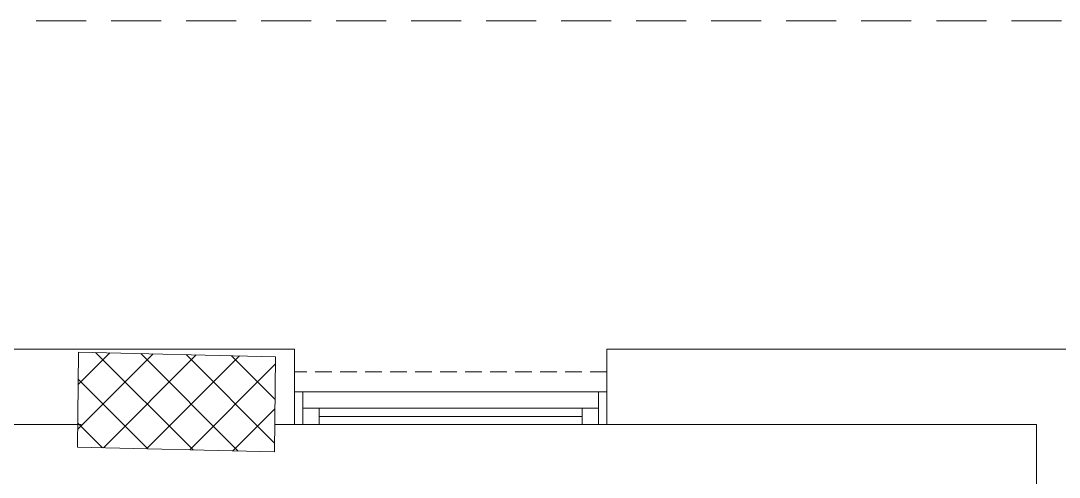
# Model space of a CAD drawing. Header units: millimetres. Extents: x -160614 to 59925, y -157025 to 0.
# Drawn here: x -66727 to -63562, y -94583 to -93193 of the extents above; entities that cross this region are included whole.
import ezdxf

# ---------------------------------------------------------------- set-up
doc = ezdxf.new("R2010")
doc.units = ezdxf.units.MM
doc.header["$LTSCALE"] = 8
doc.linetypes.add('HIDDEN', pattern=[9.525, 6.35, -3.175])
for name, color, linetype, lineweight in [('72_EGR_EQP_TAG', 9, 'Continuous', 5), ('Aluminum', 9, 'Continuous', 5), ('C-HYDR-CTCH', 9, 'Continuous', 5), ('Hatch', 9, 'Continuous', 5), ('Proj', 9, 'Continuous', 5), ('Structure', 9, 'Continuous', 5), ('Walls', 9, 'Continuous', 5)]:
    doc.layers.add(name, color=color, linetype=linetype, lineweight=lineweight)

# ---------------------------------------------------------------- blocks, each defined once
blk = doc.blocks.new('A$C47696aed')
at = {"layer": 'Hatch'}
h = blk.add_hatch(dxfattribs=at)
h.set_pattern_fill('ANSI37', color=256, scale=30)
h.paths.add_polyline_path([(50952.7, 21917.9), (50348.7, 21909.7), (50352.6, 21621.3), (50956.6, 21629.5)])
h.paths.add_polyline_path([(43791.9, 21910.1), (43208.4, 21904.7), (43188.5, 21613.3), (43772, 21618.7)])
h.paths.add_polyline_path([(29414.9, 21902.8), (28815.8, 21898.7), (28810.1, 21605.6), (29409.2, 21609.7)])
h.paths.add_polyline_path([(36600.2, 21904.9), (35999, 21897.4), (35990.7, 21611.8), (36591.9, 21619.3)])
h.paths.add_polyline_path([(22195.7, 21912), (21589.3, 21890.2), (21603.8, 21597.6), (22210.2, 21619.5)])
h.paths.add_polyline_path([(15459.1, 21901.7), (14237.2, 21925.6), (14230.7, 21629.5), (15452.7, 21605.5)])
h.paths.add_polyline_path([(15473.2, 14701.6), (14258.2, 14685.8), (14244.7, 14393.4), (15459.7, 14409.1)])
h.paths.add_polyline_path([(15447.1, 7508.4), (14244, 7492.4), (14238.3, 7199.4), (15441.4, 7215.3)])
h.paths.add_polyline_path([(15465.6, 309.7), (14269, 298.3), (14271.8, 3.8), (15468.5, 15.2)])
h.paths.add_polyline_path([(7830.6, 311.8), (7227.1, 308.1), (7237.7, 22.6), (7841.3, 26.3)])
h.paths.add_polyline_path([(7815.2, 7509.8), (7218.4, 7511.4), (7218.2, 7210.2), (7815.1, 7208.6)])
h.paths.add_polyline_path([(7825.1, 14699.4), (7205.8, 14700.6), (7195.2, 14397.6), (7814.5, 14396.4)])
h.paths.add_polyline_path([(7801.7, 21878.7), (7201.1, 21893.2), (7197.5, 21603.6), (7798.1, 21589.1)])
h.paths.add_polyline_path([(602.6, 21876.9), (0, 21899.6), (1.9, 21611.2), (604.5, 21588.5)])
h.paths.add_polyline_path([(610.4, 7498.6), (8.3, 7491.6), (11.7, 7200), (613.7, 7206.9)])
h.paths.add_polyline_path([(627.9, 303.9), (29.5, 302.9), (34.3, 2.3), (632.7, 3.3)])
h.paths.add_polyline_path([(22214.6, 317.2), (21608.9, 304.3), (21614.6, 3.1), (22220.3, 16)])
h.paths.add_polyline_path([(22208.1, 7509.7), (21613.7, 7492.1), (21615.8, 7195.5), (22210.2, 7213.1)])
h.paths.add_polyline_path([(22199.3, 14717.7), (21600.4, 14710), (21604.4, 14409.9), (22203.4, 14417.6)])
h.paths.add_polyline_path([(29399.7, 14702.4), (28797.7, 14707.1), (28802, 14415), (29403.9, 14410.3)])
h.paths.add_polyline_path([(29403.4, 7519.8), (28799.6, 7502.2), (28813, 7202.1), (29413.1, 7223.2)])
h.paths.add_polyline_path([(29419.5, 303.8), (28815.7, 310.4), (28813.3, 24.7), (29417.2, 18.1)])
h.paths.add_polyline_path([(36618, 314.2), (36020.7, 299.7), (36029.7, 0), (36627, 14.6)])
h.paths.add_polyline_path([(36610.7, 7502.6), (36009.5, 7504.5), (36010.6, 7207.3), (36611.9, 7205.4)])
h.paths.add_polyline_path([(36574.3, 14706.4), (35993.4, 14711.1), (36013.1, 14421.3), (36594, 14416.6)])
h.paths.add_polyline_path([(43777.6, 14705.7), (43180, 14719.4), (43182, 14427.5), (43779.6, 14413.8)])
h.paths.add_polyline_path([(43778.6, 7507.1), (43210.2, 7499.5), (43212, 7205.4), (43780.5, 7213)])
h.paths.add_polyline_path([(43815.7, 310), (43210.4, 307.3), (43211.8, 2.8), (43817, 5.4)])
h.paths.add_polyline_path([(50989.9, 309.5), (50401.9, 325.5), (50388.7, 18.3), (50976.7, 2.3)])
h.paths.add_polyline_path([(50974.1, 7508.9), (50370.9, 7510), (50368.9, 7213.4), (50972.2, 7212.3)])
at = {"layer": 'C-HYDR-CTCH', "color": 4, "flags": 128}
blk.add_lwpolyline([(7798.1, 21589.1), (7801.7, 21878.7), (7201.1, 21893.2), (7197.5, 21603.6), (7798.1, 21589.1)], dxfattribs=at)
blk = doc.blocks.new('1stF')
at = {"layer": 'Aluminum', "color": 9}
for p, q in [((-65892.1, -94322.6, 0.1), (-64940.8, -94322.6, 0.1)), ((-65867.1, -94322.6, 0.1), (-65867.1, -94422.6, 0.1)), ((-64965.8, -94322.6, 0.1), (-64965.8, -94422.6, 0.1)), ((-65867.1, -94372.6, 0.1), (-64965.8, -94372.6, 0.1)), ((-65817.1, -94372.6, 0.1), (-65817.1, -94422.6, 0.1)), ((-65015.8, -94372.6, 0.1), (-65015.8, -94422.6, 0.1)), ((-65015.8, -94397.6, 0.1), (-65817.1, -94397.6, 0.1)), ((-65892.1, -94422.6, 0.1), (-64940.8, -94422.6, 0.1))]:
    blk.add_line(p, q, dxfattribs=at)
at = {"layer": 'Proj', "color": 9, "linetype": 'HIDDEN'}
blk.add_line((-64940.8, -94262.1, 0.1), (-65892.1, -94262.1, 0.1), dxfattribs=at)
at = {"layer": 'Proj', "color": 9, "linetype": 'HIDDEN', "ltscale": 3, "elevation": 0.1}
blk.add_lwpolyline([(-23322.3, -93192.6), (-74742.3, -93192.6), (-74742.3, -117092.6), (-23322.3, -117092.6)], dxfattribs=at)
at = {"layer": 'Walls', "color": 9}
for p, q in [((-65892.1, -94192.6, 0.1), (-73342.3, -94192.6, 0.1)), ((-65892.1, -94192.6, 0.1), (-65892.1, -94422.6, 0.1)), ((-64940.8, -94192.6, 0.1), (-63017.2, -94192.6, 0.1)), ((-64940.8, -94192.6, 0.1), (-64940.8, -94422.6, 0.1)), ((-66542.3, -94422.6, 0.1), (-68577.9, -94423.5, 0.1)), ((-65952.5, -94422.6, 0.1), (-65892.1, -94422.6, 0.1)), ((-64940.8, -94422.6, 0.1), (-63631.9, -94422.6, 0.1)), ((-63631.9, -96445.7, 0.1), (-63631.9, -94422.6, 0.1))]:
    blk.add_line(p, q, dxfattribs=at)
at = {"layer": 'Structure', "color": 9}
blk.add_blockref('A$C47696aed', (-73751.7, -116094.9, 0.1), dxfattribs=at)

msp = doc.modelspace()

# ---------------------------------------------------------------- block references
at = {"layer": '72_EGR_EQP_TAG'}
msp.add_blockref('1stF', (0, 0), dxfattribs=at)

doc.saveas('drawing.dxf')
